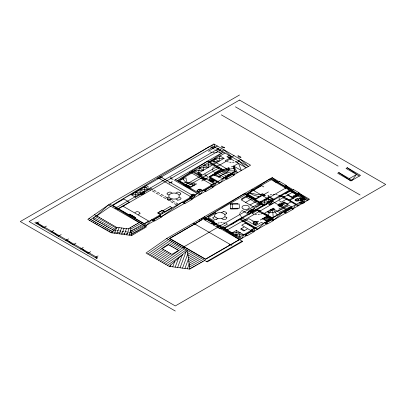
<?xml version="1.0" encoding="UTF-8"?>
<svg xmlns="http://www.w3.org/2000/svg" width="406" height="406" viewBox="0 0 406 406"><rect width="100%" height="100%" fill="white"/><g stroke="black" fill="none" stroke-linecap="round" stroke-linejoin="round"><path stroke-width="0.61" d="M185.014 185.923L185.045 184.207M243.367 221.488L243.397 219.773M259.901 211.942L259.931 210.227M260.586 203.386L260.616 201.675M235.896 234.967L236.333 230.456L243.712 234.714L235.896 234.967L240.022 232.582L239.586 237.094L254.993 228.197L254.054 231.303L251.837 230.024M203.421 170.276L204.076 165.135L213.018 164.734L198.61 173.052L194.484 170.672L203.421 170.276L199.295 167.896L198.61 173.052M255.024 224.498L255.338 223.564C253.547 224.579 256.12 225.35 255.212 224.498M199.295 167.896L208.202 167.516L208.892 162.354L177.295 180.599L207.172 161.36L222.331 170.114L221.549 168.83L214.921 172.657L214.018 172.027M190.297 198.752L191.388 199.382L206.141 190.866L205.045 190.231L205.39 191.297L203.173 190.018L200.61 194.058L175.575 179.604L199.513 194.692L174.478 180.239L223.33 152.032L209.613 161.938L218.925 161.324L219.956 155.965L224.082 158.35L213.734 164.323L214.799 158.944L224.082 158.35M279.059 198.788L279.338 197.976M194.672 184.928L195.139 183.213A36.489 21.066 0 0 1 187.156 182.553A36.489 21.066 0 0 1 186.019 177.945L183.045 178.214M260.21 196.605L260.682 194.89A34.85 20.122 0 0 1 249.715 192.698M112.066 232.871L112.66 231.232M170.292 266.488L170.885 264.849M124.287 234.516L126.444 228.614M126.723 234.841L129.098 228.345M129.159 235.165L130.879 230.491M187.389 268.782L189.11 264.108M184.948 268.457L188.45 258.967M116.938 233.521L119.125 227.639M119.379 233.846L121.567 227.964M121.815 234.171L124.003 228.289M182.512 268.133L187.826 253.841M114.502 233.196L116.471 227.913M172.728 266.813L174.697 261.53M180.046 267.787L186.105 251.588M175.169 267.138L178.513 258.206M177.605 267.463L182.324 254.887M212.8 168.003L213.297 167.206M240.083 212.734L240.585 211.978M220.737 176.519L218.519 176.935L219.27 175.671M141.912 194.743L143.506 192.383L144.754 193.104L141.912 194.743L140.664 194.022L143.506 192.383M269.777 204.868L271.401 202.523L272.619 203.223L269.777 204.868L268.559 204.162L271.401 202.523M267.777 215.19L271.37 210.262M214.018 166.506L215.642 165.42M242.961 217.824L242.24 217.408L240.738 219.103L256.526 209.993M95.466 216.865L108.468 204.888L213.891 144.018L250.583 165.206L233.612 175.001L232.521 174.372M279.901 197.179L281.871 195.793M110.939 232.729L131.534 235.49L146.505 226.847L108.468 204.888L87.813 219.377L110.939 232.729L117.095 227.37M169.165 266.346L187.389 250.451L189.764 269.107L169.165 266.346L146.038 252.994L166.699 238.505L272.121 177.64L279.404 181.842L278.308 182.472L272.121 177.64M241.301 211.237L242.24 210.587L248.868 214.414L255.805 209.577L273.745 219.935L263.179 212.967L260.804 214.124M169.825 245.432L173.824 242.615M171.606 246.462L175.605 243.646M173.387 247.487L177.386 244.676M175.169 248.518L179.168 245.701M89.594 220.402L96.283 215.713M96.719 215.967L110.691 206.167M102.033 227.588L108.722 222.894M103.814 228.614L110.503 223.924M105.596 229.644L112.284 224.949M107.377 230.674L114.066 225.98M109.158 231.699L115.847 227.01M162.699 248.137L172.042 241.59M147.789 254.004L168.48 239.53M149.57 255.034L170.261 240.56M151.352 256.059L161.948 248.645M153.133 257.089L163.73 249.675M154.914 258.12L165.511 250.7M156.696 259.145L167.292 251.73M158.477 260.175L169.074 252.76M160.258 261.205L170.855 253.786M162.04 262.23L182.73 247.761M163.821 263.261L184.512 248.787M165.602 264.291L186.293 249.817M167.384 265.316L182.385 254.816M91.34 221.417L98.064 216.743M93.121 222.442L99.846 217.768M94.908 223.473L101.627 218.798M96.689 224.503L103.408 219.829M98.47 225.528L105.19 220.854M100.252 226.558L106.971 221.884M176.92 249.528L180.949 246.731M94.532 217.52L93.248 218.403L94.593 219.179M273.745 199.219L265.027 205.086L244.803 193.408L263.555 205.101L257.272 209.557L280.744 196.007M169.977 194.154L170.337 193.926A5.232 3.02 0 0 1 177.351 193.723L177.747 193.926A5.232 3.02 0 0 1 178.107 197.971L177.747 198.199A5.232 3.02 0 0 1 170.743 198.402M216.159 213.485L215.799 213.713A5.232 3.02 0 0 0 216.175 217.763M239.52 94.974L20.3 221.539L175.29 311.026M36.241 223.452L39.022 221.849M46.396 226.106L43.615 227.71L37.179 222.914M50.994 231.973L53.775 230.364M61.149 234.622L58.368 236.231L51.927 231.43M211.891 147.738L112.031 205.39L209.674 146.454L214.297 149.129M131.224 194.743L144.506 187.075L148.946 189.638L135.66 197.306L131.224 194.743L140.1 194.743L140.07 189.638L148.946 189.638M214.424 146.891L212.424 148.043L211.673 145.302L248.365 166.485L240.707 159.502L237.865 161.075M217.362 146.023L208.517 151.128L209.11 151.438M115.126 208.334L218.986 148.368M118.283 208.603L129.377 202.198L123.845 199.001L112.751 205.411L144.257 223.599L148.692 221.037L122.724 206.04M117.192 209.521L221.052 149.56M65.777 240.504L68.558 238.901M169.322 183.213L172.261 181.518M209.613 161.938L225.051 153.026M75.932 243.158L73.151 244.762L66.711 239.966M197.92 173.666L199.138 172.966L201.858 174.534L200.64 175.24L197.92 173.666L201.858 174.534M184.578 182.959L185.918 182.187M231.08 156.508L228.862 157.787L229.177 155.407L226.959 156.686L234.054 160.786M134.944 212.627L136.66 211.633A3.202 1.852 0 0 1 139.989 213.541M234.054 155.66L225.208 160.766L225.802 161.075M131.412 215.495L131.128 215.657L132.975 216.723L133.254 216.56M131.63 215.368L133.472 216.434M187.826 183.284L186.481 184.06A1.04 0.599 0 0 0 186.496 184.903L189.419 186.623M184.045 185.649L231.582 158.203M186.105 186.841L219.676 167.46M138.253 214.541L139.974 213.546M167.105 198.103L168.825 197.108M175.823 193.068L177.513 192.094A3.202 1.852 0 0 1 180.837 193.997M201.736 178.29L202.985 177.564L205.827 179.208L204.578 179.929L201.736 178.29L205.827 179.208M80.53 249.025L83.311 247.416M190.921 186.623L192.764 185.557M196.763 183.827L190.201 187.618L178.386 180.797L193.139 172.281L204.954 179.102L201.736 180.959M204.736 179.406L207.705 177.691M235.394 161.958L236.708 161.563M170.418 200.016L172.134 199.021M179.137 194.981L180.822 194.007M214.642 175.382L222.955 170.581M236.987 162.481L239.21 161.197L246.148 167.769L235.521 161.634M209.141 180.147L210.359 179.442L213.079 181.01L211.861 181.715L209.141 180.147L213.079 181.01M226.771 170.114L229.74 168.399M139.101 222.569L128.225 228.847L116.253 227.243L94.496 214.683M218.519 176.935L226.863 172.119A6.958 4.019 0 0 0 228.329 167.896M90.685 251.674L87.904 253.283L81.464 248.482M213.454 181.518L212.642 181.984L213.454 182.456M214.048 181.172L214.86 180.706M192.794 195.179L192.703 195.088M222.427 178.467L234.739 171.357L233.206 166.252M130.752 231.826L129.94 232.298L128.098 232.059M131.788 231.232L132.818 230.633M133.848 230.04L134.878 229.446M135.914 228.847L136.944 228.253M137.974 227.659L139.035 227.045M140.07 226.452L141.1 225.853M142.13 225.259L142.942 224.787M144.287 224.016L197.296 193.408L192.109 198.965L189.886 197.686M198.392 192.779L217.078 181.984L213.14 186.821L210.922 185.542M217.956 181.482L235.302 171.469L237.52 172.748L233.709 166.11L238.489 163.349L241.367 170.53L233.709 166.11L235.302 171.469L234.333 174.59L232.115 173.306M152.412 220.189L160.167 215.713M182.888 202.594L190.637 198.118M203.924 190.45L211.673 185.973M225.112 178.214L232.866 173.743M152.788 220.402L160.543 215.931L160.883 216.992L185.106 203.01L184.014 202.376L184.354 203.442L182.137 202.163L161.634 216.56L159.416 215.281M183.263 202.812L191.013 198.336L191.388 199.382M204.299 190.668L212.049 186.192L212.424 187.237L227.33 178.63L226.238 178.001L226.584 179.061L224.361 177.782L220.174 182.761L209.547 176.625L219.301 183.268L208.674 177.133L221.58 169.683L210.298 177.062L223.051 169.698L229.111 167.642M225.487 178.432L233.237 173.956L233.612 175.001M132.351 233.47L130.91 234.298L129.255 234.064M133.381 232.871L134.411 232.278M135.472 231.664L136.507 231.07M137.538 230.471L138.568 229.877M139.598 229.283L140.633 228.685M141.664 228.091L142.694 227.497M143.724 226.898L154.6 220.62L153.509 219.991L153.884 221.037L151.666 219.753L146.505 225.294L109.813 204.111L145.165 226.071M95.278 257.541L98.064 255.932M34.835 222.64L96.75 258.389L97.689 257.846L35.769 222.102M203.482 218.819L169.383 238.505L205.487 259.343L247.021 235.363L245.899 234.714L246.305 235.779L244.082 234.495L241.803 238.378L204.36 216.758L205.675 218.819L206.796 218.169M245.397 194.616L205.705 217.535L244.052 193.845L264.276 205.517L264.306 199.544L273.182 199.544L268.747 196.981L259.87 202.107L259.87 203.802M271.244 179.696L246.148 194.185L269.899 178.919L307.342 200.539L298.126 193.916L296.999 194.565M248.614 193.769L249.959 192.992M204.954 219.666L204.578 219.879L211.582 223.924L211.952 223.706M199.173 219.753L200.513 220.529L202.142 218.042L205.329 219.879L206.421 219.25M247.462 196.205L241.179 199.833L254.491 207.522L260.774 203.893M212.922 217.626L214.612 216.652M221.61 212.607L223.3 211.633M277.557 182.04L276.435 182.69L271.025 178.27L308.469 199.889L298.466 192.85L297.375 193.479M279.029 181.624L279.404 181.411L286.403 185.451L286.027 185.669M245.615 202.396L251.898 198.767M216.236 219.539L217.926 218.565M224.924 214.52L226.614 213.546M261.149 194.367L262.398 193.642L265.245 195.286L263.991 196.007L261.149 194.367L265.245 195.286M256.43 198.28L258.272 197.214M213.424 223.29L214.551 222.64L214.327 223.813L215.454 223.163M268.462 191.947L255.744 199.29L246.899 194.185L261.652 185.669L263.809 186.912M213.581 224.645L213.206 224.863L220.082 228.832L220.458 228.614M213.957 224.863L212.703 222.879L211.612 223.508L213.957 224.863L215.048 224.229M215.175 224.3L216.642 223.564M250.055 204.959L256.338 201.33M284.591 186.1L285.687 185.471L293.467 189.962L292.371 190.597L285.687 185.471M284.185 187.166L285.311 186.516L290.498 190.81L291.625 190.16M182.857 247.437L218.925 226.614M219.174 226.467L286.717 187.47M221.082 227.71L227.365 224.087L226.238 223.544M250.959 211.11L252.304 210.516A2.365 1.365 0 0 1 251.116 211.186L250.959 211.11A18.366 10.602 0 0 1 247.589 212.658M221.925 228.197L223.051 227.548L240.677 239.027L203.233 217.408L205.329 219.879M223.863 228.02L289.402 190.181L281.495 195.575L290.123 190.597M239.992 219.539L224.584 228.436L224.584 227.604L225.3 228.02M286.621 193.154L289.402 191.551M258.023 209.993L252.116 213.404L253.806 214.124M293.091 189.744L293.467 189.531L299.217 192.85L298.841 193.068M226.208 230.527L293.746 191.53M244.366 221.199L248.802 218.636L253.242 221.199L258.241 221.63M278.465 204.36L279.714 203.639L282.561 205.284L281.307 206.004L278.465 204.36L282.561 205.284M264.088 213.495L273.37 208.136M277.775 205.588L284.027 201.98L287.402 203.929M292.965 196.819L295.751 195.215A1.04 0.599 0 0 0 295.73 194.337M292.218 197.758L297.375 194.778M273.872 208.42L271.903 209.557A1.259 0.726 0 0 1 270.655 209.684M278.277 205.878L283.997 202.574L291.686 207.014M236.333 230.456L232.207 232.836L240.022 232.582M289.123 199.975L289.559 199.727M289.935 199.508L290.468 199.204M290.843 198.986L291.406 198.661M291.777 198.443L292.34 198.118M292.685 197.92L293.249 197.595M293.624 197.377L294.188 197.052M294.528 196.854L295.091 196.529M295.466 196.316L297.75 194.997L296.624 196.479L295.527 195.844M252.867 221.417L253.242 221.199M274.618 208.857L272.649 209.993L273.213 217.246M279.029 206.309L284.748 203.01M289.843 200.391L290.468 200.031M290.843 199.813L291.371 199.508M291.747 199.29L292.31 198.965M292.685 198.752L298.466 195.413M243.864 227.152L240.555 229.065L243.864 230.978L247.178 229.065M349.287 178.63L356.509 174.463L352.103 180.254L338.817 172.586L337.69 173.235L350.977 180.903L360.508 175.402L347.226 167.734L346.039 168.419L359.32 176.087L347.226 167.734M286.875 204.238L290.935 201.889M257.866 221.417L258.338 221.143M260.241 220.042L267.087 216.093M288.027 204.903L277.217 211.145A7.663 4.425 0 0 1 267.194 211.663L268.681 212.719M302.531 198.443L301.968 198.443M302.846 198.265L303.125 198.103M256.896 224.97L255.744 225.64L254.618 224.99M257.49 224.625L258.368 224.122M258.962 223.777L259.835 223.275M260.429 222.93L261.586 222.265L262.21 222.625M302.622 199.508L304.251 198.57M291.31 206.796L272.279 217.789L264.463 213.277M255.744 227.766L271.528 218.656L273.4 220.133L271.183 218.854M272.279 218.22L295.751 204.67L293.31 208.638L291.092 207.359M296.497 204.238L305.124 199.255L304.343 202.269L302.125 200.99M244.803 234.912L252.552 230.435M265.245 223.112L271.903 219.265M284.058 212.247L291.812 207.77M300.186 202.939L302.846 201.401M245.178 235.13L252.928 230.654L253.303 231.735L267.493 223.544L266.372 222.894L266.742 223.975L264.524 222.696L257.962 229.05L240.022 218.692L257.211 229.481L239.271 219.123L231.207 224.609L230.486 224.193M265.62 223.325L272.279 219.484L272.649 220.565L286.311 212.683L285.185 212.033L285.56 213.114L283.342 211.83L274.497 219.504L256.556 209.146L257.272 210.425M284.433 212.465L292.188 207.989L292.594 209.054L302.44 203.37L301.313 202.721L301.688 203.802L299.466 202.523L298.72 205.517L280.779 195.159L281.119 196.225M300.562 203.152L303.216 201.62L303.627 202.685L309.565 199.255L298.466 192.85M239.367 239.53L205.487 259.094L169.825 238.505L201.264 220.098M189.764 269.107L204.736 260.464M206.705 261.601L242.149 241.139M221.204 151.453L224.021 149.865L231.831 156.939M268.965 195.266L267.838 195.809L274.466 199.635M220.052 151.94L218.707 152.321M193.454 194.728L192.485 195.215M231.456 166.83L233.77 166.069M270.213 194.87L271.558 194.565M217.895 223.127L219.27 222.838M297.999 199.544L298.314 199.473M300.663 200.462L298.055 200.929A2.938 1.695 0 0 1 295.446 200.681A1.436 0.827 0 0 1 295.045 199.782A2.938 1.695 0 0 1 297.065 198.828M301.47 199.925L301.846 199.853M259.459 214.429L258.023 214.612M223.209 170.221L233.866 168.399M300.937 200.625L302.353 200.305L301.282 198.103L299.709 198.372L300.653 200.539M297.06 198.859L299.75 198.498M217.332 152.575L215.89 152.717M234.018 162.212L232.552 162.334M220.707 222.696L222.173 222.676M298.278 200.067L298.562 200.051M267.184 211.709L269.493 211.597M230.268 204.218L239.144 204L239.428 208.207L230.583 208.405M157.447 178.341L160.416 178.325M251.553 190.196L254.521 190.181M189.703 196.966L192.672 196.946M269.711 200.681L272.685 200.665M270.462 201.112L273.431 201.097M285.433 209.76L288.402 209.74M214.424 152.702L212.988 152.59M210.734 160.426L213.673 160.426M226.396 169.464L229.334 169.464M191.673 171.428L194.606 171.428M189.607 172.621L192.545 172.621M159.538 177.133L162.476 177.133M168.977 182.583L171.916 182.583M212.8 183.629L215.738 183.629M210.734 184.821L213.673 184.821M273.025 194.403L274.466 194.403M191.794 195.753L194.733 195.753M259.87 202.107L268.747 202.107L268.747 196.981M193.17 223.904L196.108 223.904M229.268 244.747L232.207 244.747M135.66 197.306L135.66 192.18L144.506 192.2L144.506 187.075M204.36 178.757L207.329 178.777M222.676 170.743L234.612 170.89M231.115 162.334L229.644 162.212M256.587 214.612L255.151 214.429M122.409 231.303L123.845 231.486M125.256 231.684L126.692 231.862M113.594 231.953L111.315 231.395M115.314 230.349L113.502 230.095L112.157 229.319M116.75 230.527L118.161 230.725M119.597 230.907L121.003 231.105M123.566 233.308L124.972 233.506M126.408 233.683L127.819 233.881M115.005 232.151L116.41 232.349M117.847 232.531L119.252 232.729M120.689 232.907L122.13 233.125M223.579 222.838L224.954 223.127M275.933 194.565L277.278 194.834M222.204 171.017L231.521 173.215M228.268 161.958L226.99 161.578M211.582 152.321L210.298 151.94M197.641 191.297L198.453 191.586A0.639 0.37 0 0 0 199.25 191.525L201.016 190.505A0.639 0.37 0 0 0 201.122 190.038L200.61 189.582M213.769 175.057L222.864 178.65M221.331 171.52L228.989 174.676M278.526 195.266L280.373 196.225L280.028 195.59L297.968 205.949L287.062 198.788L281.155 202.198L279.871 201.239M199.138 192.342L197.265 191.297M216.159 217.763L216.555 217.966A5.232 3.02 0 0 0 223.569 217.758L223.924 217.53A5.232 3.02 0 0 0 223.564 213.485L223.168 213.277A5.232 3.02 0 0 0 216.165 213.49M170.738 198.407L170.337 198.199A5.232 3.02 0 0 1 169.992 194.154M219.641 172.494L226.518 176.102M217.672 173.631L224.269 177.402M235.429 106.829L338.066 166.09M221.331 114.862L360.071 194.961M277.181 182.258L284.936 186.735M291.249 190.378L297.75 194.129M295.751 194.347L290.874 191.53A1.04 0.599 0 0 0 289.387 191.525M302.622 198.57L304.251 199.508M297.593 195.915L297.908 196.098M298.278 196.316L298.811 196.621M299.186 196.839L299.75 197.164M300.125 197.377L300.653 197.686M301.029 197.905L301.592 198.23M215.769 149.976L217.986 151.255M219.453 152.103L221.331 153.189M303.998 202.467L304.373 202.685L302.44 203.802L302.064 203.589M302.5 202.036L303.627 202.685M287.808 194.707L291.467 196.819M284.966 193.571L285.651 193.966M287.372 194.961L293.31 198.392M214.799 158.944L218.925 161.324M211.237 159.847L228.862 170.023M233.988 174.788L234.363 175.001L227.33 179.061L226.959 178.848M292.965 208.836L293.34 209.054L286.311 213.114L285.936 212.896M291.467 208.405L292.594 209.054M282.87 204.091L289.437 207.882M281.028 205.157L287.59 208.948M252.055 189.622L287.905 210.318M218.986 171.18L210.141 176.285M279.338 206.131L285.905 209.922M264.306 199.544L268.747 202.107M278.963 208.045L284.058 210.983M204.076 165.135L208.202 167.516M278.557 210.044L282.119 212.105M215.738 174.753L218.301 176.229M254.963 198.301L248.614 194.636A1.04 0.599 0 0 1 248.634 193.763M273.933 209.252L280.495 213.043M246.117 196.981L259.429 204.67M204.67 174.824L207.644 176.539M214.048 182.796L214.86 183.268M242.301 199.184L241.585 198.767L246.741 195.793L261.494 204.309L256.338 207.283L255.618 206.872M192.139 170.87L215.236 184.207M266.742 216.291L267.118 216.505M190.074 172.063L213.175 185.395M273.025 220.351L273.4 220.565L267.493 223.975L267.118 223.762M271.528 219.915L272.649 220.565M252.806 209.435L252.085 209.019L248.523 211.074L249.243 211.49M253.303 209.719L254.054 210.156L250.492 212.211L249.741 211.78M212.8 187.019L213.175 187.237L206.141 191.297L205.766 191.084M211.328 186.608L212.424 187.237M251.025 210.46L251.553 210.77M262.306 218.854L262.682 219.067M262.804 222.965L263.433 223.325M242.585 218.042L243.712 218.692M244.305 219.032L245.178 219.539M245.772 219.879L246.645 220.387M247.239 220.727L248.147 221.255M248.711 221.58L249.619 222.102M250.213 222.442L251.086 222.95M251.679 223.29L252.552 223.797M253.146 224.137L254.024 224.645M170.104 177.711L173.042 179.406M194.702 194.905L193.231 194.058L191.013 195.342L192.485 196.189M160.01 176.574L194.235 196.331M253.679 231.521L254.054 231.735L247.056 235.779L246.681 235.561M252.182 231.085L253.303 231.735M157.944 177.762L192.17 197.524M225.112 216.758L226.832 217.753M191.764 199.163L192.139 199.382L185.106 203.442L184.73 203.223M241.271 228.649L244.585 230.562M221.798 218.672L223.518 219.666A3.202 1.852 0 0 0 226.847 217.723M172.103 193.048L170.388 192.058A3.202 1.852 0 0 0 167.059 193.961M179.325 197.214L181.046 198.209A3.202 1.852 0 0 1 177.711 200.112M167.074 193.966L168.789 194.961M176.011 199.128L177.732 200.122M206.045 218.601L213.8 223.077M214.703 223.599L222.3 227.984M146.196 185.669L148.662 187.095M150.134 187.942L152.351 189.221M153.854 190.089L156.041 191.353M157.538 192.221L159.761 193.5M161.228 194.347L163.445 195.631M164.917 196.479L167.135 197.758M168.602 198.605L170.825 199.889M172.291 200.737L174.509 202.015M175.981 202.863L178.447 204.289M216.829 226.523L219.798 228.238M144.724 186.516L147.195 187.942M148.662 188.79L150.885 190.069M152.382 190.937L154.569 192.2M156.071 193.068L158.289 194.347M159.761 195.195L161.979 196.479M163.445 197.326L165.668 198.605M167.135 199.453L169.353 200.737M170.825 201.584L173.042 202.863M174.509 203.71L176.98 205.137M140.07 189.638L144.506 192.2M193.642 223.346L231.709 245.325M135.66 192.18L140.1 194.743M164.948 212.084L162.009 210.389L157.569 212.952L160.507 214.647M161.258 216.779L161.634 216.992L154.635 221.037L154.26 220.818M159.791 216.362L160.883 216.992M166.699 238.505L207.233 261.906L242.676 241.443L220.082 228.4L221.174 227.766L239.586 239.657M137.319 223.599L144.724 227.873M187.638 252.649L202.954 261.494M135.568 224.609L142.973 228.888M187.953 254.851L201.203 262.504M133.787 225.64L141.192 229.913M188.232 257.069L199.422 263.53M132.006 226.665L139.41 230.943M188.48 259.272L197.641 264.56M130.565 227.857L137.659 231.953M188.795 261.474L195.89 265.57M130.818 230.06L135.878 232.983M189.044 263.677L194.109 266.6M131.097 232.278L134.097 234.008M189.328 265.894L192.327 267.625M131.412 234.48L132.351 235.018M189.638 268.097L190.576 268.64M95.623 219.773L96.653 220.367M97.689 220.965L98.719 221.559M99.749 222.153L100.779 222.752M101.815 223.346L102.845 223.939M103.906 224.554L104.936 225.152M105.971 225.746L107.001 226.34M108.032 226.939L109.062 227.533M110.097 228.126L111.127 228.725M89.031 218.529L89.624 218.87M90.655 219.468L91.685 220.062M92.715 220.656L93.75 221.255M94.781 221.849L95.811 222.442M96.841 223.041L97.876 223.635M98.907 224.229L99.937 224.828M100.967 225.421L102.002 226.015M103.033 226.614L104.063 227.208M105.124 227.822L106.159 228.416M107.189 229.009L108.219 229.608M109.25 230.202L110.285 230.796M202.452 190.434L200.64 189.348A1.081 0.624 0 0 0 199.361 189.257A5.857 3.38 0 0 0 197.123 190.551M242.24 217.408L241.337 216.779M338.817 172.586L350.977 180.903M214.921 165.836L207.892 160.949L223.051 169.698A1.568 0.903 0 0 1 222.94 170.561M240.616 216.038L240.083 215.261M213.297 171.286L212.769 170.51M273.37 209.577L277.181 214.957M279.338 200.462L279.029 199.635M301.404 199.96L301.688 200.518M301.907 199.889L302.155 200.427M300.217 198.372L301.156 200.462M96.217 256.998L96.75 258.389M213.891 144.018L215.144 147.307M239.834 214.429L239.804 213.581M130.504 227.533L131.534 235.49M237.581 204.035L237.52 203.426L230.238 203.589L230.613 209.034L237.926 208.857L237.865 208.242M232.176 204.162L232.455 208.369M220.052 149.271L220.082 150.986M218.677 167.17L218.707 168.886M217.986 148.078L218.017 149.794M205.766 174.626L205.796 176.341M171.165 177.493L171.2 179.208M118.161 208.095L118.192 209.811M116.096 206.908L116.126 208.623M292.782 191.262L292.782 192.957M285.717 187.181L285.717 188.881M284.124 196.26L284.124 197.955M283.403 196.677L283.403 198.372M259.18 210.658L259.18 212.358M242.646 220.204L242.646 221.904M230.583 157.914L230.583 159.609M227.208 229.121L227.208 230.816M220.143 225.041L220.143 226.736M217.926 226.325L217.926 228.02M217.362 165.546L217.362 167.247M216.611 165.983L216.611 167.678M212.516 168.85L212.516 169.683M187.105 185.395L187.105 187.13M183.827 246.011L183.827 247.706M259.936 196.692A17.082 9.861 0 0 1 249.624 192.738M258.429 196.458A1.04 0.599 0 0 1 258.292 197.209M256.445 198.27A1.04 0.599 0 0 1 254.978 198.27M190.906 186.598A1.04 0.599 0 0 1 189.435 186.598M192.886 184.786A1.04 0.599 0 0 1 192.748 185.532M194.423 185.034A17.082 9.861 0 0 1 186.76 182.786A17.082 9.861 0 0 1 182.857 178.356M183.294 179.244A1.04 0.599 0 0 0 181.995 179.325L180.137 180.401A1.04 0.599 0 0 0 180.152 181.238L183.076 182.959A1.04 0.599 0 0 0 184.557 182.933M272.619 209.968A2.806 1.619 0 0 1 269.894 210.095M255.019 224.295A2.101 1.213 0 0 1 253.598 222.386A2.101 1.213 0 0 1 257.181 222.549A2.101 1.213 0 0 1 255.257 224.305M255.039 224.168A1.878 1.086 0 0 1 253.78 222.458A1.878 1.086 0 0 1 256.983 222.605A1.878 1.086 0 0 1 255.278 224.178M292.949 196.793A1.04 0.599 0 0 1 291.483 196.793M295.7 200.498A2.543 1.467 0 0 0 297.923 200.716A1.391 0.802 0 0 0 298.831 199.691A1.391 0.802 0 0 0 297.167 199.082A2.543 1.467 0 0 0 295.406 199.874A0.995 0.573 0 0 0 295.73 200.473M298.374 199.478A1.746 1.01 0 0 1 298.618 200.016M286.306 193.586A1.04 0.599 0 0 1 286.606 193.129M197.372 190.658A5.547 3.202 0 0 1 199.564 189.394M199.579 189.409A0.771 0.447 0 0 1 200.61 189.561M197.286 191.272A1.081 0.624 0 0 1 197.133 190.541M197.666 191.262A0.771 0.447 0 0 1 197.397 190.668M223.315 211.592A3.202 1.852 0 0 1 226.66 213.52M216.22 219.544A3.202 1.852 0 0 1 212.881 217.616M250.71 211.242A1.218 0.7 0 0 0 250.933 211.318A2.365 1.365 0 0 0 252.542 210.394A1.218 0.7 0 0 0 252.41 210.262M254.826 208.476A18.366 10.602 0 0 1 252.111 210.409M170.434 200.006A3.202 1.852 0 0 1 167.089 198.072M162.187 213.14L162.583 213.15L162.187 213.13M199.473 190.708L199.869 190.718L199.478 190.698M293.726 195.778L294.208 195.793L293.731 195.763M239.52 100.064L29.115 221.539L175.29 305.936L385.7 184.461L239.52 100.064M129.6 214.195L135.508 217.606L129.6 214.195M210.206 178.452L208.704 179.315L212.769 181.66L214.266 180.797L210.206 178.452M162.009 210.643L158.01 212.952L159.791 213.982L163.791 211.668L162.009 210.643M170.104 206.547L163.105 210.587L164.948 211.653L171.946 207.608L170.104 206.547M215.018 212.592L207.608 216.865L208.486 217.372L215.89 213.094L215.018 212.592M208.953 217.966L208.08 218.474L213.515 221.615L214.393 221.108L208.953 217.966M168.602 244.727L161.882 248.609L171.855 254.364L178.574 250.487L168.602 244.727M254.709 208.334L247.335 212.592L254.709 208.334M245.427 223.077L241.707 225.223L250.553 230.329L254.273 228.182L245.427 223.077M266.93 216.616L262.87 218.961L266.554 221.092L270.619 218.743L266.93 216.616M224.548 147.794L221.925 147.576L221.58 146.079L224.548 147.794M240.925 157.249L238.302 157.031L237.957 155.534L240.925 157.249M264.413 219.159A0.731 0.421 0 0 0 265.565 218.854A0.731 0.421 0 0 0 264.534 218.433A0.731 0.421 0 0 0 264.413 219.159M266.361 218.316A0.949 0.548 0 0 0 267.787 217.844A0.949 0.548 0 0 0 266.361 217.367A0.949 0.548 0 0 0 266.361 218.316M268.193 219.215A0.731 0.421 0 0 0 269.345 218.91A0.731 0.421 0 0 0 268.315 218.489A0.731 0.421 0 0 0 268.193 219.215M266.067 220.291A0.949 0.548 0 0 0 267.564 219.9A0.949 0.548 0 0 0 266.224 219.347A0.949 0.548 0 0 0 266.067 220.291M302.962 199.407A0.817 0.472 0 0 0 304.251 199.067A0.817 0.472 0 0 0 303.099 198.59A0.817 0.472 0 0 0 302.962 199.407M243.498 209.07A3.649 2.106 0 0 0 249.248 207.557A3.649 2.106 0 0 0 244.102 205.441A3.649 2.106 0 0 0 243.498 209.07"/></g></svg>
